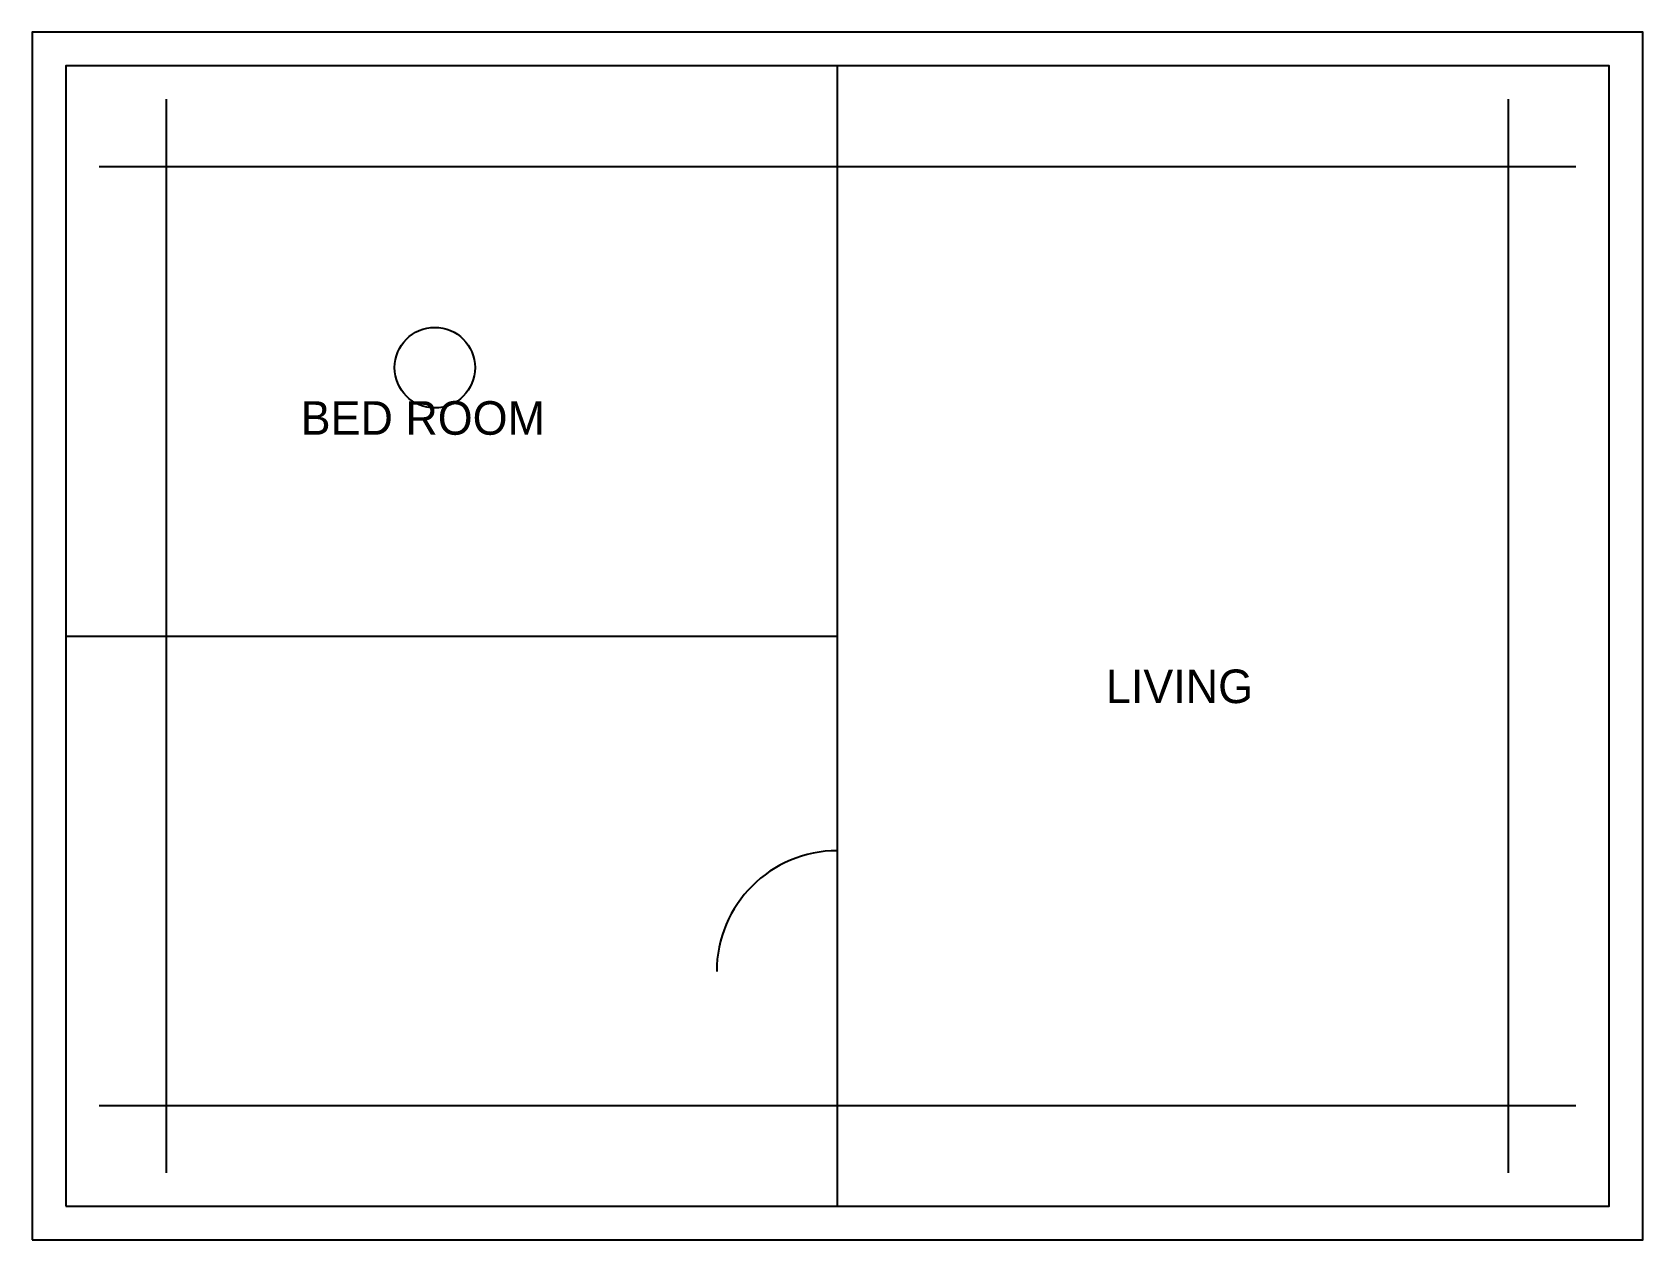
# Model space of a CAD drawing. Header units: millimetres. Extents: x 0 to 12000, y 0 to 9000.
import ezdxf

# ---------------------------------------------------------------- set-up
doc = ezdxf.new("R2010")
doc.units = ezdxf.units.MM
for name, color, linetype in [('A-DOOR', 2, 'Continuous'), ('A-GRID', 3, 'Continuous'), ('A-TEXT', 4, 'Continuous'), ('A-WALL', 1, 'Continuous')]:
    doc.layers.add(name, color=color, linetype=linetype)

msp = doc.modelspace()

# ---------------------------------------------------------------- linework, layer by layer
at = {"layer": 'A-DOOR'}
msp.add_line((6000, 2000), (6000, 2900), dxfattribs=at)
msp.add_circle((3000, 6500), 300, dxfattribs=at)
msp.add_arc((6000, 2000), 900, 90, 180, dxfattribs=at)
at = {"layer": 'A-GRID'}
for p, q in [((1000, 500), (1000, 8500)), ((6000, 500), (6000, 8500)), ((11000, 500), (11000, 8500)), ((500, 8000), (11500, 8000)), ((500, 1000), (11500, 1000))]:
    msp.add_line(p, q, dxfattribs=at)
at = {"layer": 'A-WALL'}
for p, q in [((6000, 250), (6000, 8750)), ((250, 4500), (6000, 4500))]:
    msp.add_line(p, q, dxfattribs=at)
for points in [[(0, 0), (12000, 0), (12000, 9000), (0, 9000)], [(250, 250), (11750, 250), (11750, 8750), (250, 8750)]]:
    msp.add_lwpolyline(points, close=True, dxfattribs=at)

# ---------------------------------------------------------------- texts
at = {"layer": 'A-TEXT'}
for s, p in [('BED ROOM', (2000, 6000)), ('LIVING', (8000, 4000))]:
    msp.add_text(s, height=250, dxfattribs=at).set_placement(p)

doc.saveas('drawing.dxf')
